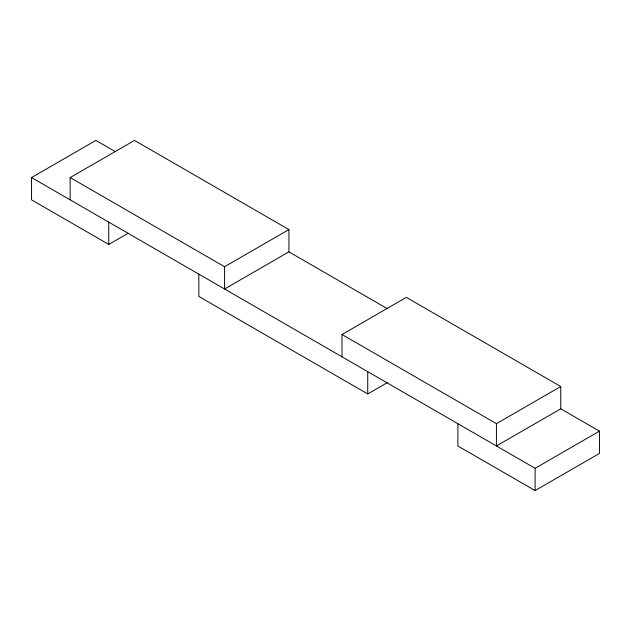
<?xml version="1.0" encoding="UTF-8"?>
<svg xmlns="http://www.w3.org/2000/svg" width="631" height="631" viewBox="0 0 631 631"><rect width="100%" height="100%" fill="white"/><g stroke="black" fill="none" stroke-linecap="round" stroke-linejoin="round"><path stroke-width="0.95" d="M128.235 233.194L108.761 244.434L31.55 199.853L31.55 177.563L95.888 140.421L115.197 151.566M70.151 199.853L70.151 177.563L134.498 140.421L288.919 229.574L288.919 251.864L387.623 308.851M70.151 177.563L224.573 266.724L288.919 229.574M288.919 251.864L224.573 289.006L224.573 266.724M342.002 334.517L406.34 297.367L560.762 386.519L560.762 408.809L496.423 445.959L496.423 423.669L342.002 334.517L342.002 356.807M198.836 274.146L198.836 296.436L367.739 393.949L387.205 382.709M496.423 423.669L560.762 386.519M31.55 177.563L535.112 468.297L599.45 431.147L599.45 453.437L535.112 490.579L457.901 446.007L457.901 423.716M560.762 408.809L599.45 431.147M535.112 468.297L535.112 490.579M367.739 371.659L367.739 393.949M108.761 222.144L108.761 244.434"/></g></svg>
